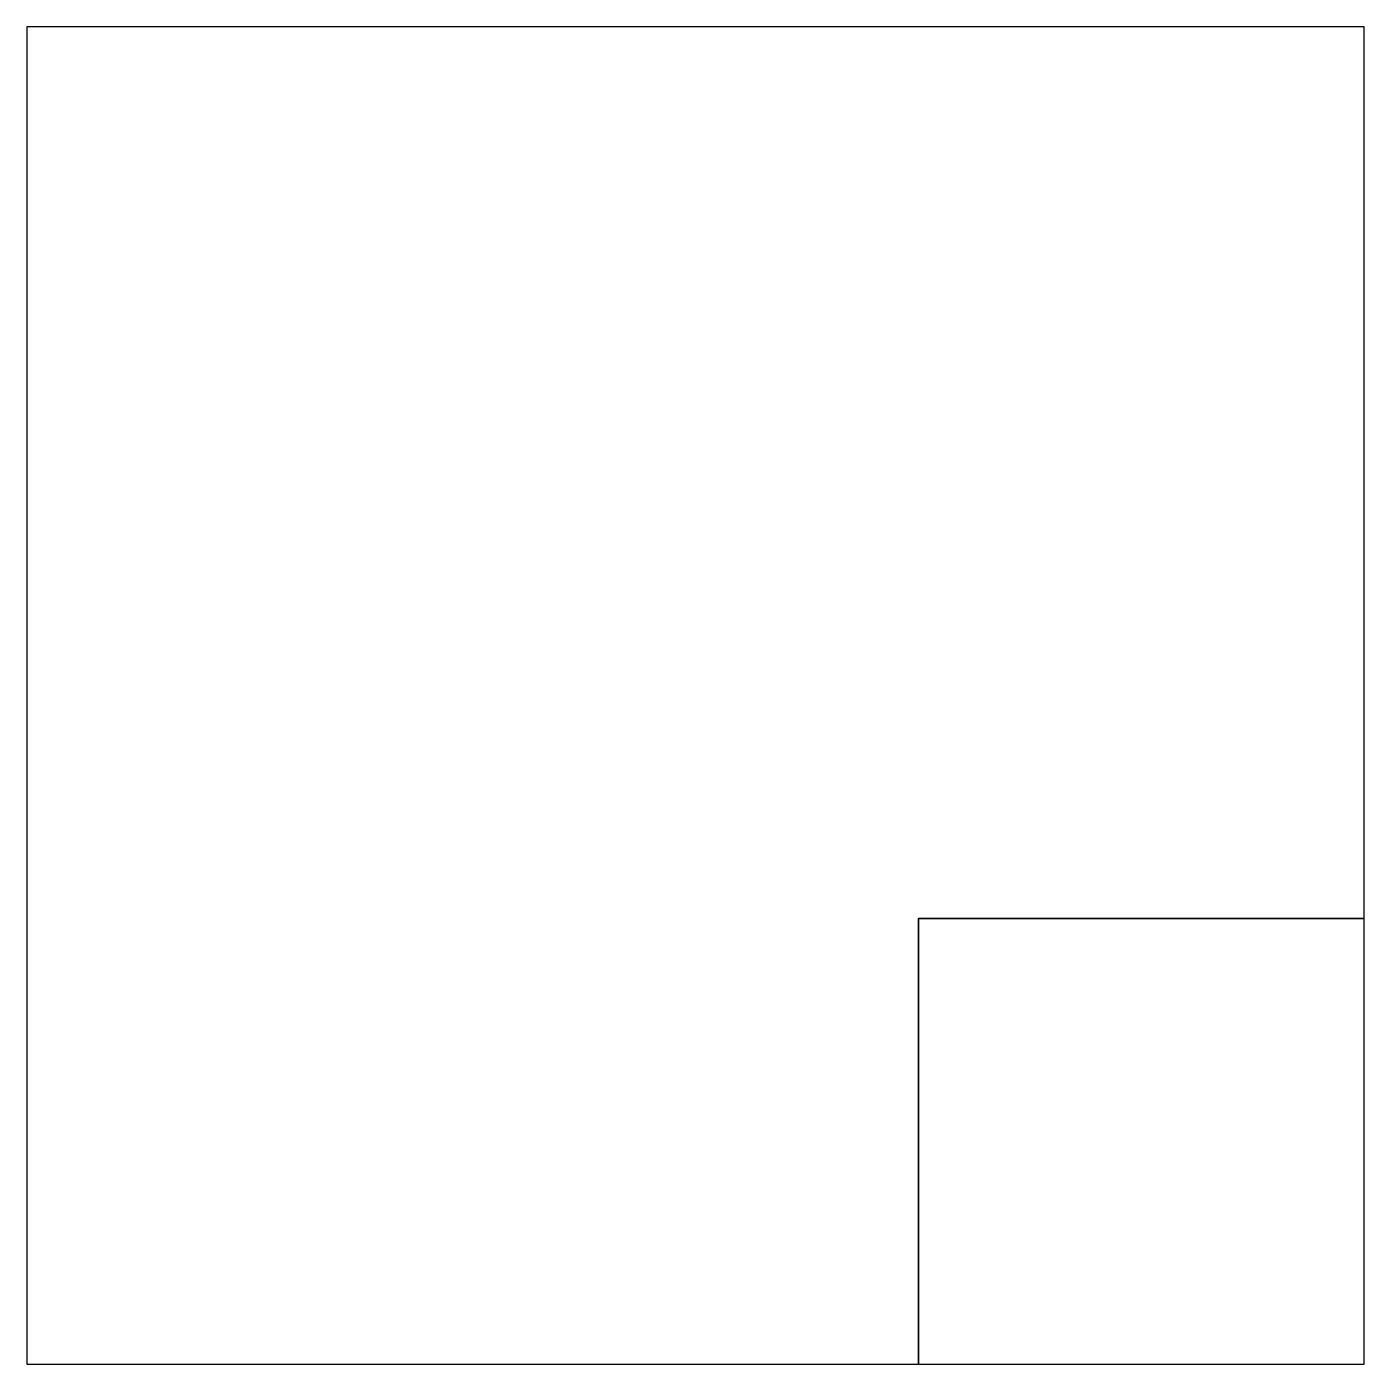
# Model space of a CAD drawing. Header units: metres. Extents: x 0.2 to 0.8, y 0.2 to 0.8.
import ezdxf

# ---------------------------------------------------------------- set-up
doc = ezdxf.new("R2010")
doc.units = ezdxf.units.M
doc.layers.get('0').update_dxf_attribs({"linetype": 'CONTINUOUS'})

msp = doc.modelspace()

# ---------------------------------------------------------------- linework, layer by layer
for points in [[(0.6, 0.4), (0.8, 0.4), (0.8, 0.8), (0.2, 0.8), (0.2, 0.2), (0.6, 0.2)], [(0.6, 0.2), (0.8, 0.2), (0.8, 0.4), (0.6, 0.4)]]:
    msp.add_lwpolyline(points, close=True)

doc.saveas('drawing.dxf')
